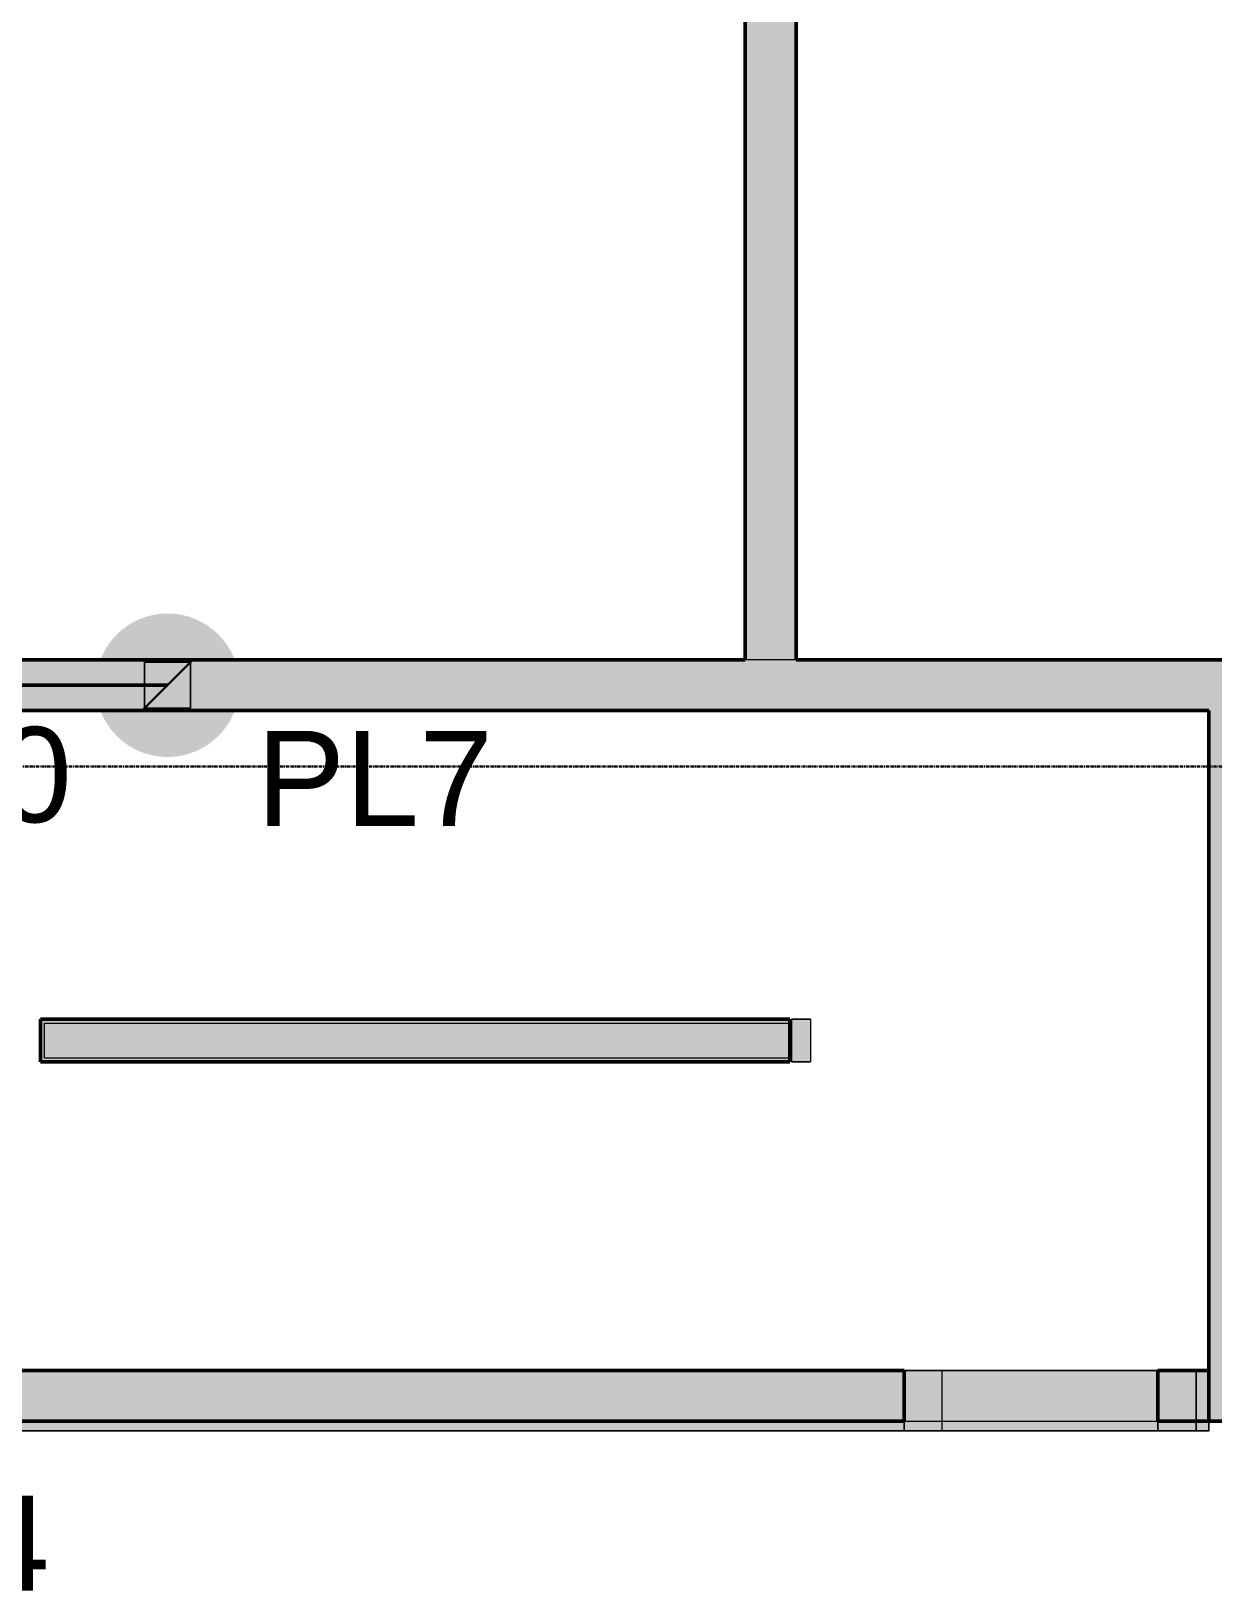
# Model space of a CAD drawing. Header units: inches. Extents: x -4126 to -1814, y 9773 to 12338.
# Drawn here: x -3772.8 to -3586.7, y 11404.3 to 11650.1 of the extents above; entities that cross this region are included whole.
import ezdxf

# ---------------------------------------------------------------- set-up
doc = ezdxf.new("R2010")
doc.units = ezdxf.units.IN
doc.header["$MEASUREMENT"] = 0
doc.linetypes.add('Grid Line 1_2_', pattern=[0.875, 0.5, -0.125, 0.125, -0.125])
for name, color, linetype, lineweight in [('A-WALL', 113, 'Continuous', 13), ('G-ANNO-SCHD', 231, 'Continuous', 30), ('I-WALL', 2, 'Continuous', 13), ('S-COLS', 52, 'Continuous', 9), ('S-GRID', 1, 'Continuous', 9)]:
    doc.layers.add(name, color=color, linetype=linetype, lineweight=lineweight)
doc.layers.add('loads', color=1, linetype='Continuous')
doc.layers.add('steel_beams', color=4, linetype='Continuous')
doc.styles.add('Arial', font='Arial.ttf', dxfattribs={"height": 18})

# ---------------------------------------------------------------- blocks, each defined once
blk = doc.blocks.new('CTR - 1st Phase -Stairs _ Elevators_rvt-1-FRAMING PLAN - 1ST FLOOR')
at = {"layer": 'I-WALL', "lineweight": 5, "transparency": 33554585}
for color, points in [(10, [(-3653.32, 11487.61), (-3653.32, 11488.24), (-3770.7, 11488.24), (-3770.7, 11493.74), (-3653.32, 11493.74), (-3653.32, 11494.36), (-3771.32, 11494.36), (-3771.32, 11487.61), (-3660.32, 11487.61)]), (10, [(-3653.32, 11487.61), (-3653.07, 11487.61), (-3653.07, 11494.36), (-3653.32, 11494.36), (-3653.32, 11488.24)]), (10, [(-3652.32, 11487.61), (-3650.07, 11487.61), (-3650.07, 11494.36), (-3653.07, 11494.36), (-3653.07, 11487.61)]), (10, [(-3770.7, 11488.24), (-3653.32, 11488.24), (-3653.32, 11493.74), (-3770.7, 11493.74)]), (8, [(-3643.32, 11430.99), (-3643.32, 11438.99), (-3823.2, 11438.99), (-3823.2, 11430.99), (-3801.85, 11430.99)]), (8, [(-3635.32, 11430.99), (-3629.32, 11430.99), (-3629.32, 11438.99), (-3635.32, 11438.99)]), (8, [(-3643.32, 11430.19), (-3643.32, 11430.58), (-3819.32, 11430.58), (-3819.32, 11430.19), (-3801.85, 11430.19)]), (8, [(-3629.32, 11430.19), (-3629.32, 11430.58), (-3635.32, 11430.58), (-3635.32, 11430.19)]), (8, [(-3598.25, 11430.19), (-3595.32, 11430.19), (-3595.32, 11430.58), (-3629.32, 11430.58), (-3629.32, 11430.19), (-3616.83, 11430.19)])]:
    blk.add_hatch(color=color, dxfattribs=at).paths.add_polyline_path(points, flags=0)
h = blk.add_hatch(color=8, dxfattribs=at)
h.paths.add_polyline_path([(-3642.74, 11430.19), (-3635.32, 11430.19), (-3635.32, 11430.58), (-3643.32, 11430.58), (-3643.32, 11430.19)], flags=0)
h.paths.add_polyline_path([(-3589.32, 11430.19), (-3587.32, 11430.19), (-3587.32, 11430.58), (-3589.32, 11430.58)], flags=0)
h.paths.add_polyline_path([(-3588.59, 11430.99), (-3587.32, 11430.99), (-3587.32, 11438.99), (-3589.32, 11438.99), (-3589.32, 11430.99)], flags=0)
h.paths.add_polyline_path([(-3642.06, 11430.99), (-3635.32, 11430.99), (-3635.32, 11438.99), (-3643.32, 11438.99), (-3643.32, 11430.99)], flags=0)
h = blk.add_hatch(color=8, dxfattribs=at)
h.paths.add_polyline_path([(-3600.82, 11429.49), (-3595.32, 11429.49), (-3595.32, 11430.19), (-3629.32, 11430.19), (-3629.32, 11429.49)], flags=0)
h.paths.add_polyline_path([(-3595.32, 11430.58), (-3595.32, 11438.99), (-3629.32, 11438.99), (-3629.32, 11430.58), (-3599.91, 11430.58)], flags=0)
h = blk.add_hatch(color=8, dxfattribs=at)
h.paths.add_polyline_path([(-3594.74, 11430.19), (-3589.32, 11430.19), (-3589.32, 11430.58), (-3595.32, 11430.58), (-3595.32, 11430.19)], flags=0)
h.paths.add_polyline_path([(-3595.32, 11430.99), (-3589.32, 11430.99), (-3589.32, 11438.99), (-3595.32, 11438.99)], flags=0)
h = blk.add_hatch(color=8, dxfattribs=at)
h.paths.add_polyline_path([(-3819.32, 11429.49), (-3643.32, 11429.49), (-3643.32, 11430.19), (-3819.32, 11430.19)], flags=0)
h.paths.add_polyline_path([(-3643.32, 11430.58), (-3643.32, 11430.99), (-3819.32, 11430.99), (-3819.32, 11430.58), (-3801.85, 11430.58)], flags=0)
h = blk.add_hatch(color=8, dxfattribs=at)
h.paths.add_polyline_path([(-3587.32, 11429.49), (-3587.32, 11430.19), (-3589.32, 11430.19), (-3589.32, 11429.49)], flags=0)
h.paths.add_polyline_path([(-3635.32, 11429.49), (-3635.32, 11430.19), (-3643.32, 11430.19), (-3643.32, 11429.49)], flags=0)
h.paths.add_polyline_path([(-3588.24, 11430.58), (-3587.32, 11430.58), (-3587.32, 11430.99), (-3589.32, 11430.99), (-3589.32, 11430.58)], flags=0)
h.paths.add_polyline_path([(-3643.32, 11430.58), (-3635.32, 11430.58), (-3635.32, 11430.99), (-3643.32, 11430.99)], flags=0)
h = blk.add_hatch(color=8, dxfattribs=at)
h.paths.add_polyline_path([(-3635.32, 11429.49), (-3629.32, 11429.49), (-3629.32, 11430.19), (-3635.32, 11430.19)], flags=0)
h.paths.add_polyline_path([(-3635.32, 11430.58), (-3629.32, 11430.58), (-3629.32, 11430.99), (-3635.32, 11430.99)], flags=0)
h = blk.add_hatch(color=8, dxfattribs=at)
h.paths.add_polyline_path([(-3595.32, 11429.49), (-3589.32, 11429.49), (-3589.32, 11430.19), (-3595.32, 11430.19)], flags=0)
h.paths.add_polyline_path([(-3594.41, 11430.58), (-3589.32, 11430.58), (-3589.32, 11430.99), (-3595.32, 11430.99), (-3595.32, 11430.58)], flags=0)
at = {"layer": 'A-WALL', "color": 253}
for p, q in [((-3770.7, 11488.24), (-3770.7, 11493.74)), ((-3770.7, 11493.74), (-3653.32, 11493.74)), ((-3770.7, 11488.24), (-3653.32, 11488.24))]:
    blk.add_line(p, q, dxfattribs=at)
at = {"layer": 'I-WALL', "color": 53, "lineweight": 50}
for p, q in [((-3771.32, 11493.74), (-3771.32, 11494.36)), ((-3771.32, 11494.36), (-3653.32, 11494.36)), ((-3653.32, 11494.36), (-3653.32, 11487.61)), ((-3771.32, 11488.24), (-3771.32, 11493.74)), ((-3771.32, 11487.61), (-3771.32, 11488.24)), ((-3653.32, 11487.61), (-3771.32, 11487.61))]:
    blk.add_line(p, q, dxfattribs=at)
at = {"layer": 'I-WALL', "color": 254}
for p, q in [((-3771.32, 11494.36), (-3771.32, 11487.61)), ((-3771.32, 11494.36), (-3653.32, 11494.36)), ((-3653.32, 11493.74), (-3653.32, 11494.36)), ((-3653.07, 11494.36), (-3650.07, 11494.36)), ((-3653.07, 11494.36), (-3653.07, 11487.61)), ((-3650.07, 11494.36), (-3650.07, 11487.61)), ((-3653.32, 11487.61), (-3771.32, 11487.61)), ((-3653.32, 11487.61), (-3653.32, 11488.24)), ((-3650.07, 11487.61), (-3653.07, 11487.61)), ((-3795.32, 11438.99), (-3739.32, 11438.99))]:
    blk.add_line(p, q, dxfattribs=at)
at = {"layer": 'I-WALL', "color": 253}
for p, q in [((-3650.07, 11494.36), (-3653.07, 11494.36)), ((-3650.07, 11494.36), (-3650.07, 11487.61)), ((-3653.07, 11487.61), (-3650.07, 11487.61)), ((-3739.32, 11438.99), (-3643.32, 11438.99)), ((-3643.32, 11438.99), (-3635.32, 11438.99)), ((-3595.32, 11438.99), (-3629.32, 11438.99)), ((-3629.32, 11438.99), (-3595.32, 11438.99)), ((-3595.32, 11438.99), (-3629.32, 11438.99)), ((-3629.32, 11438.99), (-3595.32, 11438.99)), ((-3629.32, 11430.99), (-3629.32, 11438.99)), ((-3629.32, 11430.99), (-3629.32, 11438.99)), ((-3629.32, 11430.99), (-3629.32, 11438.99)), ((-3629.32, 11430.99), (-3629.32, 11438.99)), ((-3589.32, 11438.99), (-3595.32, 11438.99)), ((-3595.32, 11438.99), (-3589.32, 11438.99)), ((-3589.32, 11438.99), (-3595.32, 11438.99)), ((-3595.32, 11438.99), (-3589.32, 11438.99)), ((-3589.32, 11438.99), (-3589.32, 11430.99)), ((-3589.32, 11430.99), (-3589.32, 11438.99)), ((-3589.32, 11438.99), (-3589.32, 11430.99)), ((-3589.32, 11430.99), (-3589.32, 11438.99)), ((-3629.32, 11430.58), (-3629.32, 11430.99)), ((-3629.32, 11430.58), (-3629.32, 11430.99)), ((-3629.32, 11430.58), (-3629.32, 11430.99)), ((-3629.32, 11430.58), (-3629.32, 11430.99)), ((-3629.32, 11430.19), (-3629.32, 11430.58)), ((-3629.32, 11430.19), (-3629.32, 11430.58)), ((-3629.32, 11430.19), (-3629.32, 11430.58)), ((-3629.32, 11430.19), (-3629.32, 11430.58)), ((-3589.32, 11430.99), (-3589.32, 11430.58)), ((-3589.32, 11430.58), (-3589.32, 11430.99)), ((-3589.32, 11430.99), (-3589.32, 11430.58)), ((-3589.32, 11430.58), (-3589.32, 11430.99)), ((-3589.32, 11430.58), (-3589.32, 11430.19)), ((-3589.32, 11430.19), (-3589.32, 11430.58)), ((-3589.32, 11430.58), (-3589.32, 11430.19)), ((-3589.32, 11430.19), (-3589.32, 11430.58)), ((-3587.32, 11430.58), (-3587.32, 11430.19)), ((-3587.32, 11430.19), (-3587.32, 11430.58)), ((-3587.32, 11430.58), (-3587.32, 11430.19)), ((-3643.32, 11429.49), (-3819.32, 11429.49)), ((-3635.32, 11429.49), (-3643.32, 11429.49)), ((-3629.32, 11429.49), (-3635.32, 11429.49)), ((-3629.32, 11429.49), (-3629.32, 11430.19)), ((-3629.32, 11429.49), (-3629.32, 11430.19)), ((-3629.32, 11429.49), (-3629.32, 11430.19)), ((-3629.32, 11429.49), (-3629.32, 11430.19)), ((-3595.32, 11429.49), (-3629.32, 11429.49)), ((-3595.32, 11429.49), (-3629.32, 11429.49)), ((-3629.32, 11429.49), (-3595.32, 11429.49)), ((-3595.32, 11429.49), (-3629.32, 11429.49)), ((-3629.32, 11429.49), (-3595.32, 11429.49)), ((-3589.32, 11429.49), (-3595.32, 11429.49)), ((-3595.32, 11429.49), (-3589.32, 11429.49)), ((-3589.32, 11429.49), (-3595.32, 11429.49)), ((-3595.32, 11429.49), (-3589.32, 11429.49)), ((-3589.32, 11430.19), (-3589.32, 11429.49)), ((-3589.32, 11429.49), (-3589.32, 11430.19)), ((-3589.32, 11430.19), (-3589.32, 11429.49)), ((-3589.32, 11429.49), (-3589.32, 11430.19)), ((-3587.32, 11429.49), (-3589.32, 11429.49)), ((-3587.32, 11430.19), (-3587.32, 11429.49)), ((-3587.32, 11429.49), (-3587.32, 11430.19)), ((-3587.32, 11430.19), (-3587.32, 11429.49))]:
    blk.add_line(p, q, dxfattribs=at)
at = {"layer": 'I-WALL', "color": 9}
for p, q in [((-3653.32, 11488.24), (-3653.32, 11493.74)), ((-3643.32, 11438.99), (-3819.32, 11438.99)), ((-3635.32, 11438.99), (-3643.32, 11438.99)), ((-3635.32, 11438.99), (-3635.32, 11430.99)), ((-3635.32, 11430.99), (-3635.32, 11438.99)), ((-3635.32, 11438.99), (-3629.32, 11438.99)), ((-3595.32, 11438.99), (-3635.32, 11438.99)), ((-3629.32, 11438.99), (-3595.32, 11438.99)), ((-3587.32, 11438.99), (-3595.32, 11438.99)), ((-3595.32, 11430.99), (-3595.32, 11438.99)), ((-3595.32, 11438.99), (-3595.32, 11430.99)), ((-3595.32, 11438.99), (-3589.32, 11438.99)), ((-3589.32, 11438.99), (-3587.32, 11438.99)), ((-3587.32, 11438.99), (-3587.32, 11430.99)), ((-3587.32, 11438.99), (-3587.32, 11430.99)), ((-3587.32, 11430.99), (-3587.32, 11438.99)), ((-3587.32, 11438.99), (-3587.32, 11430.99)), ((-3635.32, 11430.99), (-3635.32, 11430.58)), ((-3635.32, 11430.58), (-3635.32, 11430.99)), ((-3635.32, 11430.58), (-3635.32, 11430.19)), ((-3635.32, 11430.19), (-3635.32, 11430.58)), ((-3595.32, 11430.58), (-3595.32, 11430.99)), ((-3595.32, 11430.99), (-3595.32, 11430.58)), ((-3595.32, 11430.19), (-3595.32, 11430.58)), ((-3595.32, 11430.58), (-3595.32, 11430.19)), ((-3587.32, 11430.99), (-3587.32, 11430.58)), ((-3587.32, 11430.99), (-3587.32, 11430.58)), ((-3587.32, 11430.58), (-3587.32, 11430.99)), ((-3587.32, 11430.99), (-3587.32, 11430.58)), ((-3587.32, 11430.58), (-3587.32, 11430.19)), ((-3819.32, 11429.49), (-3643.32, 11429.49)), ((-3643.32, 11429.49), (-3635.32, 11429.49)), ((-3635.32, 11430.19), (-3635.32, 11429.49)), ((-3635.32, 11429.49), (-3635.32, 11430.19)), ((-3635.32, 11429.49), (-3595.32, 11429.49)), ((-3595.32, 11429.49), (-3595.32, 11430.19)), ((-3595.32, 11430.19), (-3595.32, 11429.49)), ((-3595.32, 11429.49), (-3587.32, 11429.49)), ((-3587.32, 11430.19), (-3587.32, 11429.49))]:
    blk.add_line(p, q, dxfattribs=at)
at = {"layer": 'I-WALL', "color": 55}
blk.add_line((-3589.32, 11429.49), (-3595.32, 11429.49), dxfattribs=at)

msp = doc.modelspace()

# ---------------------------------------------------------------- hatches: boundary and pattern name
at = {"layer": 'A-WALL', "transparency": 33554483}
for points in [[(-3660.324, 11550.989), (-3652.324, 11550.989), (-3652.324, 11774.989), (-3660.324, 11774.989), (-3660.324, 11551.974)], [(-3819.324, 11542.989), (-3587.324, 11542.989), (-3587.324, 11550.989), (-3819.324, 11550.989)], [(-3587.324, 11438.989), (-3579.324, 11438.989), (-3579.324, 11550.989), (-3587.324, 11550.989), (-3587.324, 11439.751)], [(-3520.108, 11430.989), (-3495.324, 11430.989), (-3495.324, 11438.989), (-3587.324, 11438.989), (-3587.324, 11430.989), (-3531.713, 11430.989)]]:
    msp.add_hatch(color=256, dxfattribs=at).paths.add_polyline_path(points, flags=0)
at = {"layer": 'loads'}
msp.add_hatch(color=256, dxfattribs=at).paths.add_polyline_path([(-3740.01, 11546.989, 1), (-3762.637, 11546.989, 1)])
at = {"layer": 'S-COLS', "lineweight": 5, "transparency": 33554483}
msp.add_hatch(color=256, dxfattribs=at).paths.add_polyline_path([(-3747.699, 11543.364), (-3747.699, 11550.614), (-3747.949, 11550.614), (-3747.949, 11543.364)], flags=0)

# ---------------------------------------------------------------- linework, layer by layer
at = {"layer": 'A-WALL', "lineweight": 50}
for p, q in [((-3660.324, 11550.989), (-3660.324, 11774.989)), ((-3652.324, 11774.989), (-3652.324, 11550.989)), ((-3819.324, 11550.989), (-3660.324, 11550.989)), ((-3652.324, 11550.989), (-3489.324, 11550.989)), ((-3587.324, 11542.989), (-3819.324, 11542.989)), ((-3587.324, 11542.989), (-3587.324, 11430.989)), ((-3819.324, 11438.989), (-3635.324, 11438.989)), ((-3635.324, 11438.989), (-3635.324, 11430.989)), ((-3595.324, 11430.989), (-3595.324, 11438.989)), ((-3595.324, 11438.989), (-3587.324, 11438.989)), ((-3635.324, 11430.989), (-3819.324, 11430.989)), ((-3495.324, 11430.989), (-3595.324, 11430.989))]:
    msp.add_line(p, q, dxfattribs=at)
at = {"layer": 'A-WALL'}
for p, q in [((-3652.324, 11550.989), (-3660.324, 11550.989)), ((-3635.324, 11438.989), (-3595.324, 11438.989)), ((-3635.324, 11430.989), (-3595.324, 11430.989))]:
    msp.add_line(p, q, dxfattribs=at)
at = {"layer": 'G-ANNO-SCHD'}
msp.add_line((-3755.324, 11542.989), (-3747.324, 11550.989), dxfattribs=at)
at = {"layer": 'S-COLS'}
for p, q in [((-3754.949, 11543.364), (-3754.949, 11550.614)), ((-3754.949, 11550.614), (-3754.074, 11550.614)), ((-3754.949, 11550.614), (-3754.074, 11550.614)), ((-3754.949, 11550.614), (-3754.949, 11543.364)), ((-3754.074, 11550.614), (-3747.699, 11550.614)), ((-3754.074, 11550.614), (-3747.949, 11550.614)), ((-3747.949, 11550.614), (-3747.699, 11550.614)), ((-3747.699, 11550.614), (-3747.699, 11543.364)), ((-3747.699, 11543.364), (-3747.699, 11550.614)), ((-3754.074, 11543.364), (-3754.949, 11543.364)), ((-3754.949, 11543.364), (-3754.074, 11543.364)), ((-3747.699, 11543.364), (-3754.074, 11543.364)), ((-3754.074, 11543.364), (-3747.949, 11543.364)), ((-3747.949, 11543.364), (-3747.699, 11543.364))]:
    msp.add_line(p, q, dxfattribs=at)
at = {"layer": 'S-GRID', "linetype": 'Grid Line 1_2_', "lineweight": 30}
msp.add_line((-1814.206, 11534.189), (-4076.95, 11534.189), dxfattribs=at)
at = {"layer": 'steel_beams', "lineweight": 50}
msp.add_line((-3751.324, 11546.989), (-3854.324, 11546.989), dxfattribs=at)

# ---------------------------------------------------------------- block references
at = {"lineweight": 5}
msp.add_blockref('CTR - 1st Phase -Stairs _ Elevators_rvt-1-FRAMING PLAN - 1ST FLOOR', (0, 0), dxfattribs=at)

# ---------------------------------------------------------------- texts
at = {"layer": 'loads', "char_height": 15, "width": 31, "attachment_point": 1, "style": 'Arial'}
for s, insert in [('PL10', (-3815.324, 11540.4)), ('PL7', (-3737.324, 11539.8)), ('PL4', (-3807.177, 11419.262))]:
    msp.add_mtext(s, dxfattribs=dict(at, insert=insert))

doc.saveas('drawing.dxf')
